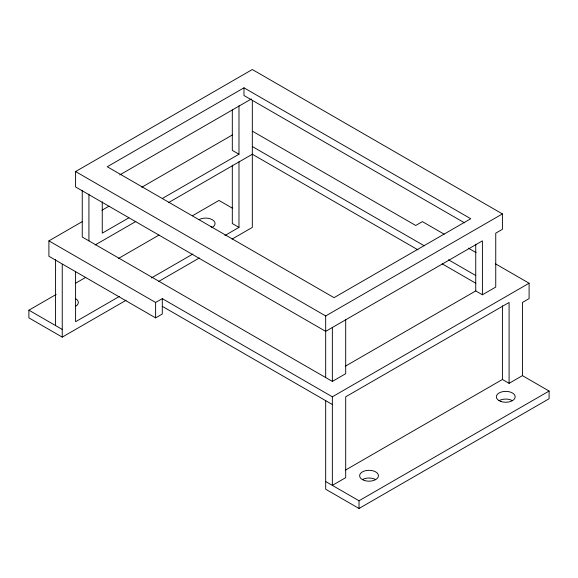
<?xml version="1.0" encoding="UTF-8"?>
<svg xmlns="http://www.w3.org/2000/svg" width="578" height="578" viewBox="0 0 578 578"><rect width="100%" height="100%" fill="white"/><g stroke="black" fill="none" stroke-linecap="round" stroke-linejoin="round"><path stroke-width="0.87" d="M482.406 294.773L482.406 240.867L325.681 331.353L75.588 186.961L75.588 171.558L252.319 69.526L502.412 213.918L502.412 229.314L495.743 233.165L495.743 287.078L482.406 294.773L475.737 290.922L345.268 366.25M243.981 87.813L107.262 166.746L334.019 297.663L470.738 218.73L243.981 87.813L243.981 95.514L464.481 222.819M119.762 174.932L251.394 98.939M48.906 240.867L155.612 302.475L162.288 298.624L162.288 314.027L155.612 317.878L48.906 256.271L48.906 240.867L82.466 221.497M101.981 210.233L109.004 206.173M141.783 187.25L232.313 134.985M128.822 217.834L102.263 233.165L102.263 201.722M162.418 198.435L238.981 154.232L238.981 105.716M95.175 244.956L135.83 221.49M168.668 202.531L252.319 154.232L417.973 249.869M126.12 300.249L62.243 337.133L28.9 317.878L28.9 310.176L56.167 294.44M75.639 283.191L85.768 277.346M118.483 258.46L158.993 235.073M192.488 215.731L218.975 200.443L232.696 208.362M119.364 296.456L75.588 321.729L75.588 271.414M151.422 277.946L192.857 254.024M224.907 235.521L238.981 227.392L238.981 161.804M158.842 281.363L199.345 257.976M232.067 239.09L252.319 227.392L252.319 100.709M75.588 171.558L325.681 315.949L502.412 213.918M82.257 190.299L82.257 237.016L332.35 381.408L345.687 373.713L345.687 319.8M162.288 298.624L332.35 396.811L529.094 283.227L529.094 298.624L522.425 302.475L522.425 375.635L549.1 391.039L549.1 398.741L359.025 508.474L325.681 489.226L325.681 400.662M345.276 470.21L502.412 379.486L509.088 383.337L522.425 375.635M325.681 481.525L359.025 500.772L549.1 391.039M444.193 234.206L422.388 221.62L415.712 225.471L252.673 131.336M468.339 248.15L476.127 252.644M495.599 263.886L529.094 283.227M252.319 146.53L424.223 245.78M448.449 259.768L475.795 275.554M442.192 263.857L475.795 283.256M238.981 154.232L232.313 150.381L232.313 109.95M238.981 227.392L232.313 223.541L232.313 165.142M162.288 306.326L332.35 404.513M28.9 310.176L62.243 329.431M509.088 383.337L509.088 302.475L345.687 396.811L345.687 477.674L332.35 485.375L332.35 396.811M502.412 305.813L502.412 379.486M475.737 244.205L475.737 290.922M359.025 500.772L359.025 508.474M332.35 327.502L332.35 381.408M325.681 315.949L325.681 377.557M155.612 302.475L155.612 317.878M88.925 194.15L88.925 240.867M62.243 264.298L62.243 337.133M55.575 259.558L55.575 325.58M499.081 400.662A9.429 5.448 0 0 1 512.419 400.662M362.363 479.596A9.429 5.448 0 0 1 375.7 479.596M198.962 219.691A9.429 5.448 0 0 1 212.307 219.691A9.429 5.448 0 0 1 212.307 227.392A9.429 5.448 0 0 0 210.349 226.525M75.588 298.624A9.429 5.448 0 0 1 75.588 306.326M501.032 401.529A9.429 5.448 0 0 0 515.179 396.811A9.429 5.448 0 0 0 501.032 392.101A9.429 5.448 0 0 0 501.032 401.529M364.313 480.463A9.429 5.448 0 0 0 378.46 475.745A9.429 5.448 0 0 0 364.313 471.034A9.429 5.448 0 0 0 364.313 480.463"/></g></svg>
